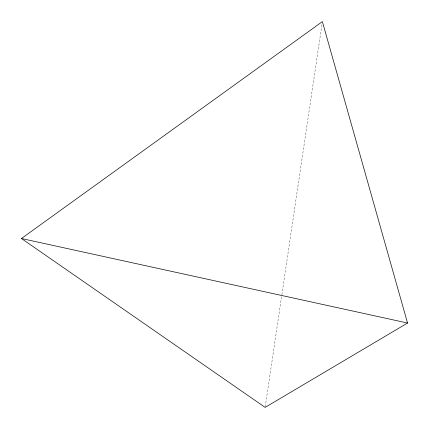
<?xml version="1.0" encoding="UTF-8"?>
<svg xmlns="http://www.w3.org/2000/svg" width="429" height="429" viewBox="0 0 429 429"><rect width="100%" height="100%" fill="white"/><g stroke="black" fill="none" stroke-linecap="round" stroke-linejoin="round"><path stroke-width="0.32" stroke-dasharray="2.15 1.61" d="M265.245 406.73L281.762 295.372M281.858 294.707L322.072 23.595"/><path stroke-width="0.64" d="M21.45 238.513L322.367 21.606L407.55 323.026L265.143 407.394L21.45 238.513L407.55 323.026"/></g></svg>
